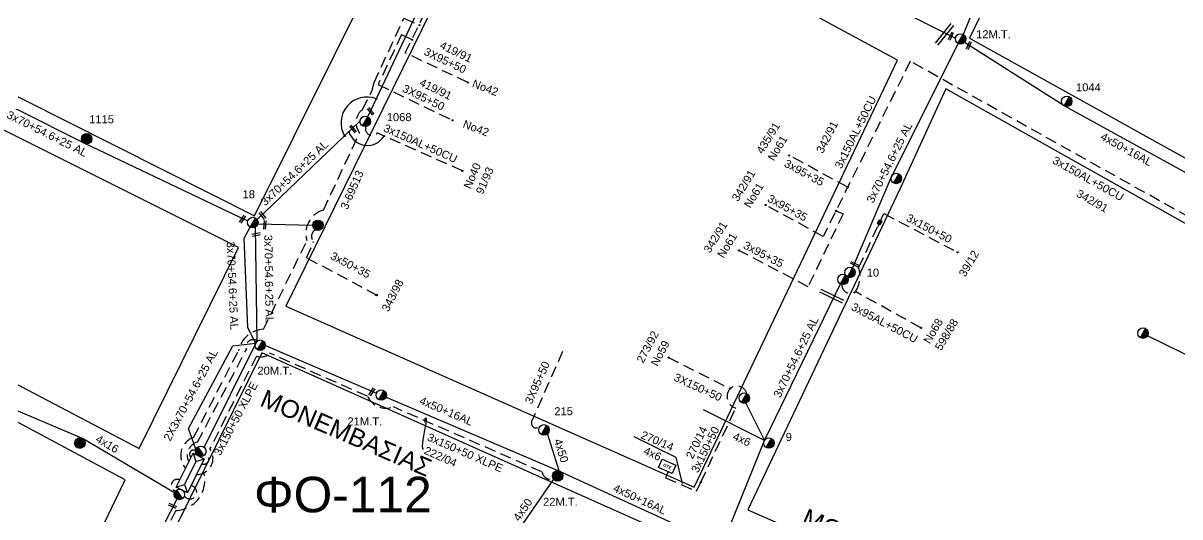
# Model space of a CAD drawing. Header units: millimetres. Extents: x 1020 to 3238, y 796 to 1818.
# Drawn here: x 1616.9 to 1877, y 1505.3 to 1616.4 of the extents above; entities that cross this region are included whole.
import ezdxf
from ezdxf.enums import TextEntityAlignment as Align

# ---------------------------------------------------------------- set-up
doc = ezdxf.new("R2010")
doc.units = ezdxf.units.MM
doc.linetypes.add('DASHED', pattern=[19.05, 12.7, -6.35])
for name, color, linetype, lineweight in [('3x150+50', 7, 'Continuous', 30), ('3x150+50 XLPE', 7, 'SYN_LINE', 30), ('3x150AL+50CU', 7, 'Continuous', 30), ('3x50+35', 7, 'Continuous', 30), ('3x70+54.6+25 AL', 7, 'SYN_LINE', 30), ('3x95+35', 7, 'Continuous', 30), ('3X95+50', 7, 'Continuous', 30), ('3x95AL+50CU', 7, 'Continuous', 30), ('4x16', 7, 'Continuous', 30), ('4x50', 7, 'Continuous', 30), ('4x50+16AL', 7, 'Continuous', 30), ('4x6', 7, 'SYN_LINE', 30), ('Υπόβαθρο ΔΕΗ', 7, 'Continuous', 30)]:
    doc.layers.add(name, color=color, linetype=linetype, lineweight=lineweight)
for name, color, linetype in [('Link Box 2 Διευθύνσεων', 7, 'Continuous'), ('Pillar OTE', 7, 'Continuous'), ('text οδών', 7, 'Continuous'), ('text_kalodion', 7, 'Continuous'), ('Επιγραφές - Σχήματα', 7, 'Continuous'), ('Μηχανική τομή', 7, 'Continuous'), ('Στύλος Ξύλινος', 7, 'Continuous'), ('Στύλος Ξύλινος @ 1', 7, 'Continuous'), ('Στύλος ΦΜ', 7, 'Continuous'), ('Στύλος ΦΜ @ 1', 7, 'Continuous'), ('Συνδέσεις', 7, 'Continuous'), ('Τομή', 7, 'Continuous'), ('Υποσταθμός εναέριος 2 στύλων', 7, 'Continuous'), ('Υποσταθμός πόλεως', 7, 'Continuous')]:
    doc.layers.add(name, color=color, linetype=linetype)
doc.styles.add('arial', font='arial.ttf')
doc.styles.get("Standard").update_dxf_attribs({"font": 'arial.ttf'})
doc.linetypes.add('SYN_LINE', pattern='A,0.5,-0.0001,["/\\/\\/\\/",Standard,S=0.1,R=0,X=0,Y=-0.05],-0.25', length=0.7501)
doc.dimstyles.new('ISO-25', dxfattribs={"dimtxt": 2.5, "dimasz": 2.5, "dimexe": 1.25, "dimexo": 0.625, "dimtad": 1, "dimtxsty": 'Standard', "dimcen": 2.5, "dimadec": 0, "dimazin": 0, "dimtfac": 1, "dimtmove": 0, "dimatfit": 3, "dimfxl": 1, "dimarcsym": 0})

# ---------------------------------------------------------------- blocks, each defined once
blk = doc.blocks.new('ΥΠΑΡΧΩΝ ΞΥΛΙΝΟΣ ΣΤΥΛΟΣ')
at = {"layer": 'Στύλος Ξύλινος'}
h = blk.add_hatch(color=7, dxfattribs=at)
h.paths.add_polyline_path([(-2.62, 0, 0.270008), (-1.29, -2.28), (1.3, 2.27, 0.576266)])
h.paths.add_polyline_path([(-1.29, -2.28, 0.574793), (2.62, 0, 0.268822), (1.3, 2.27)])
at = {"layer": 'Στύλος Ξύλινος', "color": 7}
blk.add_line((-1.29, -2.28), (1.3, 2.27), dxfattribs=at)
blk.add_circle((0, 0), 2.62, dxfattribs=at)
at = {"layer": 'Στύλος Ξύλινος', "flags": 4}
for tag, p in [('ΑΡΙΘΜΟΣ', (-4.91, 8.6)), ('ΤΥΠΟΣ', (-4.85, 3.39))]:
    blk.add_attdef(tag, p, '', height=4, dxfattribs=at)
blk = doc.blocks.new('ΥΠΑΡΧΩΝ ΤΣΙΜΕΝΤΕΝΙΟΣ ΣΤΥΛΟΣ')
at = {"layer": 'Στύλος ΦΜ'}
blk.add_hatch(color=7, dxfattribs=at).paths.add_polyline_path([(-1.29, -2.28, 0.574793), (2.62, 0, 0.268822), (1.3, 2.27)])
at = {"layer": 'Στύλος ΦΜ', "color": 7}
blk.add_line((-1.29, -2.28), (1.3, 2.27), dxfattribs=at)
blk.add_circle((0, 0), 2.62, dxfattribs=at)
at = {"layer": 'Στύλος ΦΜ', "flags": 4}
for tag, p in [('ΑΡΙΘΜΟΣ', (-4.68, 8.05)), ('ΤΥΠΟΣ', (-4.91, 3.03))]:
    blk.add_attdef(tag, p, '', height=4, dxfattribs=at)
blk = doc.blocks.new('ΥΠΟΣΤΑΘΜΟΣ ΕΝΑΕΡΙΟΣ ΕΠΙ 2 ΣΤΥΛΩΝ')
at = {"layer": 'Υποσταθμός εναέριος 2 στύλων', "linetype": 'Continuous'}
for points in [[(-11.97, -2.11, 0.574793), (-8.45, -0.07, 0.268822), (-9.64, 1.98)], [(9.68, -2.15, 0.574793), (13.19, -0.1, 0.268822), (12.01, 1.95)]]:
    blk.add_hatch(color=256, dxfattribs=at).paths.add_polyline_path(points)
for p, q in [((-11.97, -2.11), (-9.64, 1.98)), ((9.68, -2.15), (12.01, 1.95))]:
    blk.add_line(p, q, dxfattribs=at)
for centre in [(-10.81, -0.07), (10.84, -0.1)]:
    blk.add_circle(centre, 2.36, dxfattribs=at)
at = {"layer": 'Υποσταθμός πόλεως', "linetype": 'Continuous', "ltscale": 40}
blk.add_lwpolyline([(-8.57, 2.82), (8.57, 2.82), (8.57, -2.82), (-8.57, -2.82)], close=True, dxfattribs=at)
for points in [[(-5.75, 0), (-8.57, 2.82)], [(-8.57, -2.82), (-5.75, 0)], [(-5.75, 0), (5.75, 0)], [(5.75, 0), (8.57, 2.82)], [(8.57, -2.82), (5.75, 0)]]:
    blk.add_lwpolyline(points, dxfattribs=at)
at = {"layer": 'Υποσταθμός εναέριος 2 στύλων', "ltscale": 40, "flags": 1}
for tag, p in [('ΜΕΤΑΣΧΗΜΑΤΙΣΜΟΣ', (14.09, 2.51)), ('ΙΣΧΥΣ', (14.07, -0.28)), ('ΑΡΙΘΜΟΣ', (14.19, -3))]:
    blk.add_attdef(tag, p, '', height=1.8, dxfattribs=at)
blk = doc.blocks.new('ΤΟΜΗ')
at = {"layer": 'Τομή', "ltscale": 40}
for p, q in [((-5.7, 0), (17.1, 0)), ((-5.7, -2.8), (17.1, -2.8))]:
    blk.add_line(p, q, dxfattribs=at)
blk = doc.blocks.new('_ΣΥΝΔΕΣΗ')
at = {"layer": 'Συνδέσεις', "linetype": 'SYN_LINE', "ltscale": 40}
blk.add_hatch(color=256, dxfattribs=at).paths.add_polyline_path([(0.5, -0.01, 1), (-0.5, -0.01, 1)])
at = {"layer": 'Συνδέσεις'}
blk.add_circle((0, -0.01), 0.5, dxfattribs=at)
blk = doc.blocks.new('ΜΗΧΑΝΙΚΗ ΤΟΜΗ')
at = {"layer": 'Μηχανική τομή', "ltscale": 40}
for p, q in [((-1.9, 0.8), (5.7, 0.8)), ((-1.9, -0.8), (5.7, -0.8))]:
    blk.add_line(p, q, dxfattribs=at)
blk = doc.blocks.new('PILLAR ΟΤΕ')
at = {"layer": 'Pillar OTE', "ltscale": 40}
blk.add_lwpolyline([(-3.31, 2.02), (3.39, 2.02), (3.39, -1.99), (-3.31, -1.99)], close=True, dxfattribs=at)
at = {"layer": 'Pillar OTE', "insert": (-1.81, 0.71), "char_height": 1.3575, "width": 109.961, "attachment_point": 1}
blk.add_mtext('{\\fArial|b1|i0|c161|p34;OTE}', dxfattribs=at)
blk = doc.blocks.new('LINK BOX 2 ΑΝΑΧΩΡΗΣΕΩΝ')
at = {"layer": 'Link Box 2 Διευθύνσεων', "ltscale": 40}
blk.add_hatch(color=256, dxfattribs=at).paths.add_polyline_path([(-2, 1.3), (-2, -1.5), (1.9, -1.5), (1.9, 1.3)])
for p, q in [((-2, -0.1), (-4.3, -0.1)), ((4.1, -0.1), (1.9, -0.1))]:
    blk.add_line(p, q, dxfattribs=at)
blk.add_lwpolyline([(-2, -1.5), (-2, 1.3), (1.9, 1.3), (1.9, -1.5)], close=True, dxfattribs=at)

msp = doc.modelspace()

# ---------------------------------------------------------------- linework, layer by layer
at = {"layer": '3x150+50', "color": 2, "linetype": 'DASHED', "lineweight": -3, "ltscale": 0.2}
msp.add_lwpolyline([(1653.45, 1516.22, -0.533067), (1655.24, 1523.18), (1665.34, 1542.66, -0.342999), (1670.99, 1547.51), (1680.75, 1567.47, -0.423779), (1684.45, 1574.34), (1692.59, 1591.73, -0.429763), (1693.2, 1596.92), (1695.44, 1601.32), (1695.85, 1603.03), (1702.55, 1617.53), (1705.92, 1615.96)], format="xyb", dxfattribs=at)
at = {"layer": '3x150+50', "color": 85, "linetype": 'DASHED', "lineweight": -3, "ltscale": 0.2}
for points in [[(1804.09, 1555.97, 0.227765), (1804.81, 1561.36), (1810.45, 1573.55), (1827.04, 1564.83)], [(1762.04, 1541.16), (1775.91, 1534.14, -0.545298), (1779.66, 1533.04, 34.390731)], [(1769.32, 1513.13), (1777.17, 1529.75, -0.545911), (1775.91, 1534.14)]]:
    msp.add_lwpolyline(points, format="xyb", dxfattribs=at)
at = {"layer": '3x150+50', "color": 62, "linetype": 'DASHED', "lineweight": -3, "ltscale": 0.2}
msp.add_lwpolyline([(1651.18, 1511.11, -1.078245), (1652.15, 1513.6, -2.758212)], format="xyb", dxfattribs=at)
at = {"layer": '3x150+50', "color": 1, "linetype": 'DASHED', "lineweight": -3, "ltscale": 0.2}
msp.add_lwpolyline([(1653.19, 1510, 1.557026), (1654.65, 1512.3, 0.931116)], format="xyb", dxfattribs=at)
at = {"layer": '3x150+50 XLPE', "color": 133, "linetype": 'DASHED', "lineweight": -3, "ltscale": 0.2}
msp.add_lwpolyline([(1654.16, 1517.67, -0.468882), (1656.12, 1522.13), (1667.13, 1542.98, -0.728007), (1669.57, 1544.9, -27.094802)], format="xyb", dxfattribs=at)
at = {"layer": '3x150+50 XLPE', "color": 27, "linetype": 'DASHED', "lineweight": -3, "ltscale": 0.2}
msp.add_lwpolyline([(1736.2, 1513.79, -0.43669), (1733.59, 1515.42), (1700.19, 1530.04, -0.39223), (1694.35, 1532.42), (1672.35, 1542.13, -0.305181), (1669.39, 1541.48), (1658.93, 1520.65, -0.612614), (1655.89, 1514.81)], format="xyb", dxfattribs=at)
at = {"layer": '3x150+50 XLPE', "color": 5, "linetype": 'DASHED', "lineweight": -3, "ltscale": 0.2}
msp.add_arc((1655.27, 1519.42), 0.919, 62.0664, 230.0857, dxfattribs=at)
at = {"layer": '3x150+50 XLPE', "color": 30, "linetype": 'DASHED', "lineweight": -3, "ltscale": 0.2}
msp.add_arc((1657.44, 1518.36), 1.24, 251.9831, 67.7241, dxfattribs=at)
at = {"layer": '3x150AL+50CU', "color": 27, "linetype": 'DASHED', "lineweight": -3, "ltscale": 0.2}
msp.add_lwpolyline([(1929.95, 1566.27, -0.526519), (1926.47, 1557.02), (1909.88, 1565.01), (1905.74, 1557.81), (1816.41, 1607.8), (1796.84, 1568.37)], format="xyb", dxfattribs=at)
at = {"layer": '3x150AL+50CU', "color": 30, "linetype": 'DASHED', "lineweight": -3, "ltscale": 0.2}
msp.add_lwpolyline([(1715.69, 1583.15), (1696.54, 1591.68, -0.820448), (1693.95, 1593.11, 33.419448)], format="xyb", dxfattribs=at)
at = {"layer": '3x50+35', "color": 5, "linetype": 'DASHED', "lineweight": -3, "ltscale": 0.2}
msp.add_lwpolyline([(1696.56, 1555.12), (1680.64, 1563.57), (1682.25, 1567.24, -0.491669), (1682.62, 1569.89, 2.92712)], format="xyb", dxfattribs=at)
at = {"layer": '3x70+54.6+25 AL', "color": 133, "linetype": 'SYN_LINE', "lineweight": -3, "ltscale": 20}
msp.add_lwpolyline([(1883.48, 1727.99), (1878.84, 1719.55), (1869.06, 1701.49), (1856.23, 1674.57), (1843.03, 1648.06), (1833.44, 1626.26), (1828.32, 1613.86)], dxfattribs=at)
at = {"layer": '3x70+54.6+25 AL', "color": 5, "linetype": 'SYN_LINE', "lineweight": -3, "ltscale": 20}
for points in [[(1667.42, 1571.84), (1630.63, 1589.36), (1585.68, 1611.94), (1562.32, 1623.25), (1527.85, 1641.09)], [(1655.78, 1520.51), (1654.09, 1525.2), (1664.04, 1543.78), (1669.15, 1544.4), (1667.46, 1547.92), (1666.61, 1567.99), (1667.98, 1570.5)]]:
    msp.add_lwpolyline(points, dxfattribs=at)
at = {"layer": '3x70+54.6+25 AL', "color": 1, "linetype": 'SYN_LINE', "lineweight": -3, "ltscale": 20}
msp.add_lwpolyline([(1827.15, 1611.82), (1812.12, 1581.77), (1803.44, 1561.31)], dxfattribs=at)
at = {"layer": '3x70+54.6+25 AL', "color": 30, "linetype": 'SYN_LINE', "lineweight": -3, "ltscale": 20}
for points in [[(1669.54, 1572.17), (1692.66, 1594.3)], [(1657.66, 1520.89), (1669.57, 1544.9), (1669.19, 1570.53)]]:
    msp.add_lwpolyline(points, dxfattribs=at)
at = {"layer": '3x70+54.6+25 AL', "color": 5, "linetype": 'SYN_LINE', "lineweight": -3, "ltscale": 15}
msp.add_lwpolyline([(1682.02, 1570.85), (1669.68, 1571.17)], dxfattribs=at)
at = {"layer": '3x70+54.6+25 AL', "color": 85, "linetype": 'SYN_LINE', "lineweight": -3, "ltscale": 20}
msp.add_lwpolyline([(1774.4, 1499.68), (1783.61, 1522.51), (1800.7, 1557.7)], dxfattribs=at)
at = {"layer": '3x70+54.6+25 AL', "color": 6, "linetype": 'SYN_LINE', "lineweight": -3, "ltscale": 20}
msp.add_lwpolyline([(1908.03, 1527.27), (1869.76, 1546.01)], dxfattribs=at)
at = {"layer": '3x70+54.6+25 AL', "color": 85, "linetype": 'SYN_LINE', "lineweight": -3, "ltscale": 10}
msp.add_lwpolyline([(1779.44, 1530.9), (1783.61, 1522.51)], dxfattribs=at)
at = {"layer": '3x95+35', "color": 27, "linetype": 'DASHED', "lineweight": -3, "ltscale": 0.2}
for points in [[(1802.37, 1579.51), (1789.17, 1586.61)], [(1799.71, 1574.15), (1801.31, 1573.51), (1793.45, 1557.08), (1777.84, 1565.26)], [(1796.84, 1568.37), (1783.88, 1575.47)]]:
    msp.add_lwpolyline(points, dxfattribs=at)
msp.add_lwpolyline([(1657.56, 1515.19, -0.48198), (1651.22, 1506.74), (1648.14, 1500.38), (1666.62, 1490.65)], format="xyb", dxfattribs=at)
at = {"layer": '3X95+50', "color": 2, "linetype": 'DASHED', "lineweight": -3, "ltscale": 0.2}
msp.add_lwpolyline([(1716.92, 1603.04), (1702.86, 1609.71), (1710.88, 1626.05, 0.811449), (1711.63, 1629.4, -61.124599)], format="xyb", dxfattribs=at)
msp.add_lwpolyline([(1704.39, 1612.66), (1702.03, 1613.8), (1696.76, 1602.6), (1713.46, 1594.53)], dxfattribs=at)
at = {"layer": '3X95+50', "color": 133, "linetype": 'DASHED', "lineweight": -3, "ltscale": 0.2}
msp.add_lwpolyline([(1738.24, 1542.52), (1731.31, 1526.9, 0.840061), (1733.17, 1525.65, 0.783137)], format="xyb", dxfattribs=at)
at = {"layer": '3x95AL+50CU', "color": 85, "linetype": 'DASHED', "lineweight": -3, "ltscale": 0.2}
msp.add_lwpolyline([(1818.82, 1547.83), (1804.09, 1555.97, -0.649377), (1801.05, 1557.57, 1.432198)], format="xyb", dxfattribs=at)
at = {"layer": '4x16', "color": 62, "linetype": 'SYN_LINE', "lineweight": -3, "ltscale": 20}
msp.add_lwpolyline([(1650.94, 1510.69), (1630.26, 1522.9), (1611.92, 1530.74)], dxfattribs=at)
at = {"layer": '4x50', "color": 133, "lineweight": -3, "ltscale": 0.2}
msp.add_lwpolyline([(1737.46, 1515.64), (1734.86, 1524.02)], dxfattribs=at)
at = {"layer": '4x50', "color": 27, "linetype": 'SYN_LINE', "lineweight": -3, "ltscale": 20}
msp.add_lwpolyline([(1736.2, 1513.79), (1725.86, 1498.79)], dxfattribs=at)
at = {"layer": '4x50', "color": 1, "lineweight": -3, "ltscale": 0.2}
msp.add_lwpolyline([(1651.47, 1509.31), (1640.8, 1488.5), (1630.92, 1468.2), (1622.05, 1449.06)], dxfattribs=at)
at = {"layer": '4x50+16AL', "color": 30, "lineweight": -3, "ltscale": 0.2}
msp.add_lwpolyline([(1694.42, 1595.3), (1711.05, 1630.6), (1724.96, 1657.53), (1729.35, 1665.57)], dxfattribs=at)
at = {"layer": '4x50+16AL', "color": 173, "lineweight": -3, "ltscale": 0.2}
msp.add_lwpolyline([(1730.83, 1665.84), (1758.93, 1648.24), (1789.32, 1632.07), (1819.24, 1616.7), (1826.56, 1613.01)], dxfattribs=at)
at = {"layer": '4x50+16AL', "color": 1, "lineweight": -3, "ltscale": 0.2}
msp.add_lwpolyline([(1924.26, 1560.11), (1880.86, 1581.35), (1851.02, 1597.78), (1828.58, 1612.02)], dxfattribs=at)
at = {"layer": '4x50+16AL', "color": 133, "lineweight": -3, "ltscale": 0.2}
for points in [[(1671.4, 1543.84), (1696.35, 1533.13)], [(1698.52, 1532.21), (1737.72, 1515.53), (1772.86, 1499.35)]]:
    msp.add_lwpolyline(points, dxfattribs=at)
at = {"layer": '4x6', "color": 85, "linetype": 'SYN_LINE', "lineweight": -3, "ltscale": 20}
msp.add_lwpolyline([(1783.61, 1522.51), (1769.94, 1529.39)], dxfattribs=at)
at = {"layer": '4x6', "color": 85, "linetype": 'DASHED', "lineweight": -3, "ltscale": 0.2}
msp.add_lwpolyline([(1762, 1515.48), (1761.4, 1514.09), (1768.34, 1511.07), (1769.32, 1513.13)], dxfattribs=at)
at = {"layer": 'Υπόβαθρο ΔΕΗ', "color": 7, "lineweight": -3}
for points in [[(1609.01, 1538.56), (1643.02, 1520.68), (1665.34, 1565.89), (1516.39, 1640.45), (1519.8, 1646.78), (1585.69, 1614.98), (1668.97, 1573.03), (1749.42, 1734.91), (1760.26, 1757.08), (1773.18, 1782.71), (1748.57, 1798.95)], [(1613.85, 1459.52), (1639.85, 1513.6), (1605.39, 1532.11)], [(1763.79, 1518.63), (1754.3, 1523.33)]]:
    msp.add_lwpolyline(points, dxfattribs=at)
for points in [[(1879.61, 1716.11), (1829.76, 1613.02), (1901.78, 1572.92), (1914.69, 1565.72), (1970.09, 1682.05), (1944.25, 1689.15), (1936.45, 1691.63), (1904.08, 1705.03)], [(1813.52, 1608.03), (1726.36, 1655.34), (1676.02, 1552.74), (1767.85, 1511.97)], [(1824.44, 1601.6), (1814.09, 1579.06), (1779.87, 1506.9), (1866.87, 1468.61), (1909.88, 1553.55)], [(1762.26, 1501.23), (1670.56, 1542.17), (1644.84, 1490), (1628.34, 1457.04), (1720.45, 1412.47)]]:
    msp.add_lwpolyline(points, close=True, dxfattribs=at)
at = {"layer": 'Υπόβαθρο ΔΕΗ', "lineweight": -3}
for centre, radius, start, end in [((1694.19, 1593.97), 5.8, 68.338, 210.793), ((1694.34, 1593.29), 4.4, 198.2556, 328.5058)]:
    msp.add_arc(centre, radius, start, end, dxfattribs=at)
at = {"layer": 'Υπόβαθρο ΔΕΗ', "color": 7, "lineweight": -3}
msp.add_open_spline([(1706.93, 1520.43), (1706.41, 1520.75), (1707.9, 1527.54), (1707.48, 1527.61), (1707.19, 1527.4), (1707.19, 1526.64)], degree=3, dxfattribs=at)

# ---------------------------------------------------------------- block references
at = {"layer": 'Link Box 2 Διευθύνσεων', "xscale": 0.25, "yscale": 0.25, "zscale": 0.25, "rotation": 66.2645785109062}
msp.add_blockref('LINK BOX 2 ΑΝΑΧΩΡΗΣΕΩΝ', (1809.52, 1571.58), dxfattribs=at)
at = {"layer": 'Pillar OTE', "xscale": 0.5, "yscale": 0.5, "zscale": 0.5, "rotation": 336}
msp.add_blockref('PILLAR ΟΤΕ', (1761.72, 1516.66), dxfattribs=at)
at = {"layer": 'Μηχανική τομή', "lineweight": -3, "xscale": 0.2499999999999677, "yscale": 0.2499999999999677, "zscale": 0.2499999999999677}
for p, rotation in [((1825.42, 1613.07), 66.62768869791381), ((1829.41, 1610.97), 66.62768869791381), ((1694.76, 1596.9), 308.808005898151), ((1690.74, 1592.94), 308.808005898151), ((1670.41, 1573.48), 308.808005898151), ((1666.46, 1572.69), 237.087542483063), ((1671.27, 1571.47), 265.0581638051507), ((1668.83, 1568.78), 10.91250616553832), ((1803.42, 1562.4), 333.5784454805146), ((1695.55, 1533.84), 237.087542483063), ((1650.98, 1507.55), 156.7448167683495)]:
    msp.add_blockref('ΜΗΧΑΝΙΚΗ ΤΟΜΗ', p, dxfattribs=dict(at, rotation=rotation))
at = {"layer": 'Στύλος Ξύλινος @ 1', "lineweight": -3, "ltscale": 40}
ref = msp.add_blockref('ΥΠΑΡΧΩΝ ΞΥΛΙΝΟΣ ΣΤΥΛΟΣ', (1631.21, 1590.38), dxfattribs=dict(at, xscale=0.4499999999997482, yscale=0.4499999999997482, zscale=0.4499999999997482))
ref.add_attrib('ΤΥΠΟΣ', '1115', (1631.75, 1593.86), dxfattribs={"layer": 'Στύλος Ξύλινος', "height": 1.8, "flags": 4})
at = {"layer": 'Στύλος Ξύλινος @ 1', "lineweight": -3, "ltscale": 40, "xscale": 0.4499999999997228, "yscale": 0.4499999999997228, "zscale": 0.4499999999997228}
for p in [(1683.2, 1570.91), (1629.68, 1521.88)]:
    msp.add_blockref('ΥΠΑΡΧΩΝ ΞΥΛΙΝΟΣ ΣΤΥΛΟΣ', p, dxfattribs=at)
at = {"layer": 'Στύλος Ξύλινος @ 1', "lineweight": -3, "ltscale": 40}
ref = msp.add_blockref('ΥΠΑΡΧΩΝ ΞΥΛΙΝΟΣ ΣΤΥΛΟΣ', (1737.13, 1514.51), dxfattribs=dict(at, xscale=0.4499999999995559, yscale=0.4499999999995559, zscale=0.4499999999995559))
ref.add_attrib('ΤΥΠΟΣ', '22M.T.', (1733.83, 1507.79), dxfattribs={"layer": 'Στύλος Ξύλινος', "height": 1.8, "flags": 4})
at = {"layer": 'Στύλος ΦΜ @ 1', "lineweight": -3, "ltscale": 40}
ref = msp.add_blockref('ΥΠΑΡΧΩΝ ΤΣΙΜΕΝΤΕΝΙΟΣ ΣΤΥΛΟΣ', (1827.73, 1612.84), dxfattribs=dict(at, xscale=0.4499999999998838, yscale=0.4499999999998838, zscale=0.4499999999998838))
ref.add_attrib('ΤΥΠΟΣ', '12M.T.', (1831.21, 1613), dxfattribs={"layer": 'Στύλος ΦΜ', "height": 1.8, "flags": 4})
ref = msp.add_blockref('ΥΠΑΡΧΩΝ ΤΣΙΜΕΝΤΕΝΙΟΣ ΣΤΥΛΟΣ', (1851.6, 1598.8), dxfattribs=dict(at, xscale=0.4499999999997725, yscale=0.4499999999997725, zscale=0.4499999999997725))
ref.add_attrib('ΤΥΠΟΣ', '1044', (1853.67, 1601.05), dxfattribs={"layer": 'Στύλος ΦΜ', "height": 1.8, "flags": 4})
ref = msp.add_blockref('ΥΠΑΡΧΩΝ ΤΣΙΜΕΝΤΕΝΙΟΣ ΣΤΥΛΟΣ', (1693.84, 1594.28), dxfattribs=dict(at, xscale=0.4500000000000196, yscale=0.4500000000000196, zscale=0.4500000000000196))
ref.add_attrib('ΤΥΠΟΣ', '1068', (1698.68, 1594.34), dxfattribs={"layer": 'Στύλος ΦΜ', "height": 1.8, "flags": 4})
at = {"layer": 'Στύλος ΦΜ @ 1', "lineweight": -3, "ltscale": 40, "xscale": 0.4500000000000229, "yscale": 0.4500000000000229, "zscale": 0.4500000000000229}
for p in [(1813.26, 1581.44), (1801.28, 1558.72), (1868.76, 1546.64), (1779.08, 1532.02)]:
    msp.add_blockref('ΥΠΑΡΧΩΝ ΤΣΙΜΕΝΤΕΝΙΟΣ ΣΤΥΛΟΣ', p, dxfattribs=at)
at = {"layer": 'Στύλος ΦΜ @ 1', "lineweight": -3, "ltscale": 40}
ref = msp.add_blockref('ΥΠΑΡΧΩΝ ΤΣΙΜΕΝΤΕΝΙΟΣ ΣΤΥΛΟΣ', (1668.56, 1571.53), dxfattribs=dict(at, xscale=0.4500000000000459, yscale=0.4500000000000459, zscale=0.4500000000000459))
ref.add_attrib('ΤΥΠΟΣ', '18', (1666.26, 1576.99), dxfattribs={"layer": 'Στύλος ΦΜ', "height": 1.8, "flags": 4})
ref = msp.add_blockref('ΥΠΑΡΧΩΝ ΤΣΙΜΕΝΤΕΝΙΟΣ ΣΤΥΛΟΣ', (1802.85, 1560.29), dxfattribs=dict(at, xscale=0.4500000000000229, yscale=0.4500000000000229, zscale=0.4500000000000229))
ref.add_attrib('ΤΥΠΟΣ', '10', (1806.62, 1559.36), dxfattribs={"layer": 'Στύλος ΦΜ', "height": 1.8, "flags": 4})
ref = msp.add_blockref('ΥΠΑΡΧΩΝ ΤΣΙΜΕΝΤΕΝΙΟΣ ΣΤΥΛΟΣ', (1670.22, 1543.92), dxfattribs=dict(at, xscale=0.4500000000000196, yscale=0.4500000000000196, zscale=0.4500000000000196))
ref.add_attrib('ΤΥΠΟΣ', '20M.T.', (1669.6, 1537.29), dxfattribs={"layer": 'Στύλος ΦΜ', "height": 1.8, "flags": 4})
ref = msp.add_blockref('ΥΠΑΡΧΩΝ ΤΣΙΜΕΝΤΕΝΙΟΣ ΣΤΥΛΟΣ', (1697.45, 1532.7), dxfattribs=dict(at, xscale=0.4500000000000196, yscale=0.4500000000000196, zscale=0.4500000000000196))
ref.add_attrib('ΤΥΠΟΣ', '21M.T.', (1689.84, 1525.87), dxfattribs={"layer": 'Στύλος ΦΜ', "height": 1.8, "flags": 4})
ref = msp.add_blockref('ΥΠΑΡΧΩΝ ΤΣΙΜΕΝΤΕΝΙΟΣ ΣΤΥΛΟΣ', (1734.04, 1524.87), dxfattribs=dict(at, xscale=0.4499999999999432, yscale=0.4499999999999432, zscale=0.4499999999999432))
ref.add_attrib('ΤΥΠΟΣ', '215', (1736.36, 1528.17), dxfattribs={"layer": 'Στύλος ΦΜ', "height": 1.8, "flags": 4})
ref = msp.add_blockref('ΥΠΑΡΧΩΝ ΤΣΙΜΕΝΤΕΝΙΟΣ ΣΤΥΛΟΣ', (1784.62, 1521.9), dxfattribs=dict(at, xscale=0.4500000000000229, yscale=0.4500000000000229, zscale=0.4500000000000229))
ref.add_attrib('ΤΥΠΟΣ', '9', (1788.4, 1522.37), dxfattribs={"layer": 'Στύλος ΦΜ', "height": 1.8, "flags": 4})
at = {"layer": 'Συνδέσεις', "lineweight": -3}
for p, xscale, yscale, zscale in [((1706.05, 1615.96), 0.25, 0.25, 0.25), ((1704.39, 1612.66), 0.25, 0.25, 0.25), ((1716.92, 1603.04), 0.25, 0.25, 0.25), ((1696.34, 1599.36), 0.25, 0.25, 0.25), ((1713.46, 1594.53), 0.25, 0.25, 0.25), ((1690.16, 1591.91), 0.25, 0.25, 0.25), ((1689.21, 1591), 0.25, 0.25, 0.25), ((1698.1, 1590.99), 0.25, 0.25, 0.25), ((1789.17, 1586.62), 0.25, 0.25, 0.25), ((1715.69, 1583.15), 0.25, 0.25, 0.25), ((1802.37, 1579.52), 0.25, 0.25, 0.25), ((1783.89, 1575.48), 0.25, 0.25, 0.25), ((1799.71, 1574.15), 0.25, 0.25, 0.25), ((1777.84, 1565.26), 0.25, 0.25, 0.25), ((1827.04, 1564.83), 0.25, 0.25, 0.25), ((1804.13, 1555.95), 0.25, 0.25, 0.25), ((1696.38, 1555.22), 0.3874371830995742, 0.3874371830995742, 0.3874371830995742), ((1818.82, 1547.84), 0.25, 0.25, 0.25), ((1762.04, 1541.16), 0.25, 0.25, 0.25), ((1775.91, 1534.15), 0.25, 0.25, 0.25), ((1657.56, 1515.19), 0.25, 0.25, 0.25), ((1769.32, 1513.13), 0.25, 0.25, 0.25)]:
    msp.add_blockref('_ΣΥΝΔΕΣΗ', p, dxfattribs=dict(at, xscale=xscale, yscale=yscale, zscale=zscale))
at = {"layer": 'Τομή', "lineweight": -3}
for p, xscale, yscale, zscale, rotation in [((1822.97, 1612.98), 0.2499999999999997, 0.2499999999999997, 0.2499999999999997, 51.20898636797833), ((1797.57, 1555.92), 0.2499999999999996, 0.2499999999999996, 0.2499999999999996, 334.2084167720044)]:
    msp.add_blockref('ΤΟΜΗ', p, dxfattribs=dict(at, xscale=xscale, yscale=yscale, zscale=zscale, rotation=rotation))
at = {"layer": 'Υποσταθμός εναέριος 2 στύλων', "lineweight": -3, "xscale": 0.5000000000000637, "yscale": 0.5000000000000637, "zscale": 0.5000000000000637, "rotation": 243.753987829551}
msp.add_blockref('ΥΠΟΣΤΑΘΜΟΣ ΕΝΑΕΡΙΟΣ ΕΠΙ 2 ΣΤΥΛΩΝ', (1654.5, 1515.17), dxfattribs=at)

# ---------------------------------------------------------------- texts
at = {"layer": 'text οδών', "lineweight": -3, "ltscale": 40, "char_height": 2, "width": 13.6816, "attachment_point": 1, "rotation": 336.7843}
for insert in [(1671.49, 1534.1), (1793.26, 1507.3)]:
    msp.add_mtext('{\\H2x;MONEMBAΣΙAΣ\\fMS Shell Dlg|b0|i0|c0|p0;\\H0.35416x;\\P} ', dxfattribs=dict(at, insert=insert))
at = {"layer": 'text_kalodion', "linetype": 'Continuous', "lineweight": -3, "ltscale": 0.2}
for s, rotation, p in [('3X95+50', 334.5024, (1711.83, 1607.99)), ('3X95+50', 334.16, (1706.97, 1599.67)), ('3x150AL+50CU', 63.598, (1804.09, 1591.84)), ('3x70+54.6+25 AL', 333.3271, (1622.32, 1591.52)), ('3x150AL+50CU', 335.9807, (1706.28, 1589.32)), ('3x70+54.6+25 AL', 63.4322, (1811.72, 1585)), ('3x70+54.6+25 AL', 43.7498, (1677.9, 1582.66)), ('4x50+16AL', 331.1672, (1865.04, 1588.01)), ('3x95+35', 331.7365, (1792.57, 1582.74)), ('3x150AL+50CU', 330.7688, (1856.44, 1581.41)), ('3x95+35', 331.2847, (1788.81, 1574.83)), ('3x150+50', 332.2643, (1820.67, 1570.2)), ('3x70+54.6+25 AL', 270.8555, (1672.2, 1558.85)), ('3x70+54.6+25 AL', 272.4245, (1664, 1557.31)), ('3x95+35', 332.3639, (1783.42, 1564.37)), ('3x50+35', 332.039, (1690.54, 1561.97)), ('3x95AL+50CU', 332.2643, (1810.65, 1548.95)), ('3x70+54.6+25 AL', 64.1011, (1790.7, 1541.23)), ('2X3x70+54.6+25 AL', 61.82, (1654.59, 1532.7)), ('3X95+50', 66.0792, (1732.53, 1535.51)), ('3X150+50', 335.2786, (1768.68, 1534.47)), ('3x150+50 XLPE', 62.1719, (1664.73, 1527.39)), ('4x50+16AL', 336.9521, (1712.09, 1529.11)), ('3x150+50', 64.1011, (1770.31, 1520.44)), ('4x16', 329.4371, (1635.84, 1521.7)), ('3x150+50 XLPE', 336.3624, (1716.33, 1519.75)), ('4x50', 287.2721, (1737.93, 1520.2)), ('4x6', 335.2786, (1778.54, 1522.75)), ('4x6', 335.2786, (1758.46, 1519.49)), ('4x50+16AL', 335.2786, (1755.61, 1509.27)), ('4x50', 55.405, (1729.27, 1506.91))]:
    msp.add_text(s, height=1.8, rotation=rotation, dxfattribs=at).set_placement(p, align=Align.MIDDLE_CENTER)
at = {"layer": 'text_kalodion', "linetype": 'Continuous', "lineweight": -3, "ltscale": 0.2, "char_height": 1.8, "width": 9.1232, "attachment_point": 1}
for s, insert, rotation in [('419/91', (1711.22, 1612.43), 334.16), ('419/91', (1706.64, 1604.04), 334.16), ('270/14', (1765.87, 1518.94), 64.1011)]:
    msp.add_mtext(s, dxfattribs=dict(at, insert=insert, rotation=rotation))
at = {"layer": 'Επιγραφές - Σχήματα', "lineweight": -3, "insert": (1668.83, 1514.32), "char_height": 8, "width": 15.5504, "attachment_point": 1, "style": 'arial'}
msp.add_mtext('ΦO-112', dxfattribs=at)
at = {"layer": 'Υπόβαθρο ΔΕΗ', "lineweight": -3, "char_height": 1.8, "width": 9.1232, "attachment_point": 1, "style": 'arial'}
for s, insert, rotation in [('No42', (1718.38, 1603.77), 338.9683), ('No42', (1716.28, 1594.68), 338.9683), ('435/91\\PNo61', (1781.67, 1587.75), 58.3965), ('342/91', (1795.15, 1587.73), 63.1255), ('No40\\P91/93', (1715.88, 1579.65), 66.402), ('3-69513', (1688.19, 1575), 66.402), ('342/91', (1776.14, 1577.03), 58.3965), ('No61', (1778.88, 1575.57), 58.3965), ('342/91', (1854.46, 1579.06), 330.5369), ('342/91', (1769.83, 1565.43), 58.3965), ('No61', (1772.9, 1564.31), 58.3965), ('39/12', (1827.2, 1560.05), 59.4084), ('343/98', (1697.44, 1552.11), 62.9744), ('No68\\P598/88', (1819.25, 1544.99), 59.4084), ('273/92', (1754.77, 1540.55), 62.2779), ('No59', (1757.99, 1539.87), 62.2779), ('270/14', (1756.35, 1524.72), 336.9297), ('222/04', (1707.64, 1521.23), 336)]:
    msp.add_mtext(s, dxfattribs=dict(at, insert=insert, rotation=rotation))

# ---------------------------------------------------------------- leaders
at = {"layer": 'Επιγραφές - Σχήματα', "ltscale": 40}
msp.add_leader([(1765.17, 1512.77), (1763.79, 1518.63)], dimstyle='ISO-25', override={"dimasz": 1, "dimtad": 0}, dxfattribs=at)

doc.saveas('drawing.dxf')
